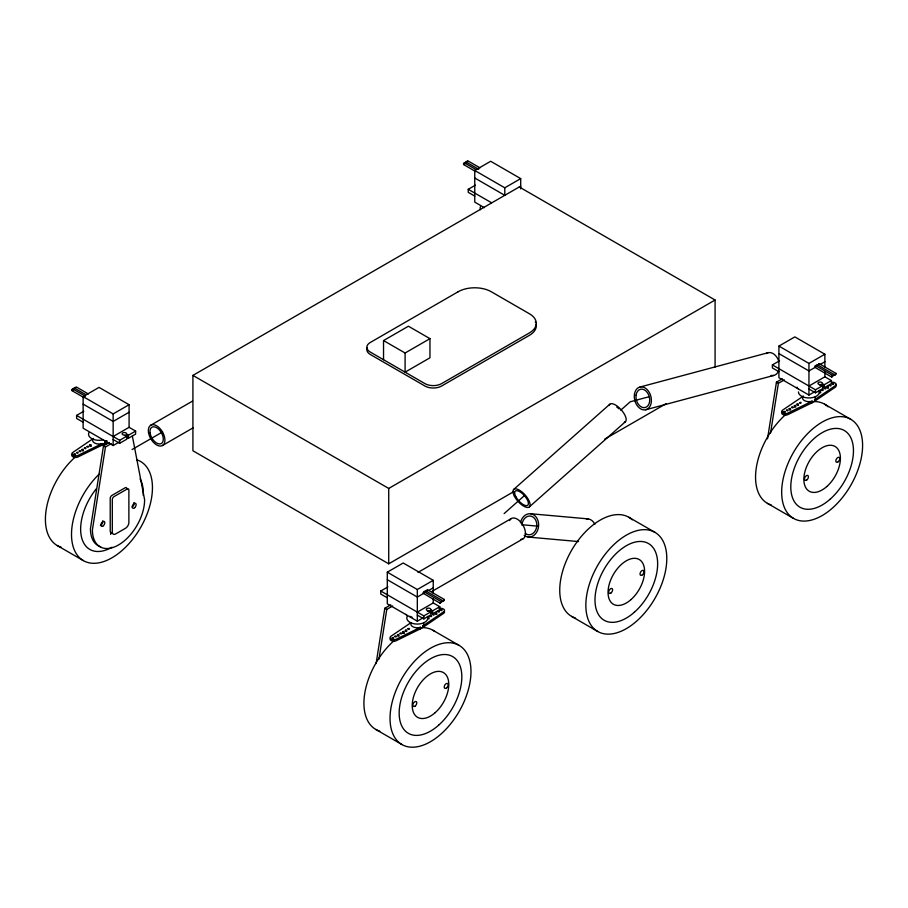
<?xml version="1.0" encoding="UTF-8"?>
<svg xmlns="http://www.w3.org/2000/svg" width="908" height="908" viewBox="0 0 908 908"><rect width="100%" height="100%" fill="white"/><g stroke="black" fill="none" stroke-linecap="round" stroke-linejoin="round"><path stroke-width="1.36" d="M73.73 389.044L74.013 388.442M74.933 388.59L76.238 386.956L88.36 393.959M75.296 388.136L75.784 387.421M465.361 162.941L465.94 162.214L465.94 162.986M468.074 161.613L467.109 161.056L466.303 163.031M425.954 591.619L427.396 589.701L444.375 599.496C444.137 602.413 441.447 599.632 440.13 603.218L422.958 593.14L423.911 591.471L424.728 592.515M109.425 442.434L103.489 445.862L90.437 528.762A36.922 21.315 -60 0 0 100.652 546.786M111.389 443.569L105.453 446.997L92.4 529.897A36.922 21.315 -60 0 0 118.505 544.97A36.922 21.315 -60 0 0 144.61 499.752L132.352 436.067M376.105 663.555L384.81 608.281L390.746 604.853M378.942 659.151L386.774 609.416L392.699 605.988M767.521 438.825L776.442 382.177L782.378 378.75M770.563 433.048L778.394 383.301L784.33 379.885M424.388 592.527L425.284 590.654L426.09 591.324M427.52 590.722L427.396 589.701M816.02 366.423L816.905 364.551L817.926 365.515M817.586 365.515L819.027 363.597L835.996 373.392C835.769 376.298 833.067 373.529 831.762 377.115L814.669 367.207L815.339 365.459L816.156 366.128M819.152 364.607L819.027 363.597M464.737 163.939L465.747 161.806L466.633 162.657M402.721 633.319L404.503 633.319M794.352 407.215L795.896 406.977M513.656 489.491L609.745 404.287M504.133 513.587L524.268 495.745M620.697 410.234L630.231 401.779L649.22 396.694M529.421 506.834L625.51 421.63M819.243 392.767L820.843 392.767M464.385 164.371C462.024 165.449 464.817 160.693 465.066 163.553M425.489 592.322L425.284 591.551M93.456 438.416L72.946 452.343A3.689 2.134 0 0 0 72.356 454.919L73.707 455.702A3.689 2.134 0 0 0 78.167 455.362L102.286 443.513L102.286 445.022L78.167 456.86A3.689 2.134 0 0 1 73.707 457.201L72.356 456.429A3.689 2.134 0 0 1 72.356 454.295M102.286 445.022L104.647 443.66L104.647 442.151L106.928 440.607M106.928 442.105L104.647 443.66A6.458 3.734 0 0 0 105.294 442.752M410.586 622.945L391.212 636.088A3.689 2.134 0 0 0 390.622 638.665L391.972 639.448A3.689 2.134 0 0 0 396.433 639.107L420.552 627.269L420.552 628.767L396.433 640.617A3.689 2.134 0 0 1 391.972 640.957L390.622 640.174A3.689 2.134 0 0 1 390.622 638.04M418.985 629.142A6.458 3.734 0 0 0 420.552 628.767L422.912 627.405L422.912 625.896L443.422 611.969A3.689 2.134 0 0 0 444.012 609.404L442.661 608.621A3.689 2.134 0 0 0 438.973 608.621M782.253 411.937A3.689 2.134 0 0 0 782.253 414.071L783.604 414.843A3.689 2.134 0 0 0 788.065 414.513L813.511 402.074L814.544 401.302L814.544 399.792L835.054 385.866A3.689 2.134 0 0 0 835.644 383.301L834.293 382.518A3.689 2.134 0 0 0 831.49 382.302M119.277 442.026L113.148 445.556L83.127 428.224L83.127 396.58L99.051 387.387L129.084 404.718L129.084 427.316L113.148 436.521M484.361 207.671L474.759 202.121L474.759 170.477L490.683 161.272L520.704 178.615L520.704 188.887M83.127 422.197L76.601 418.429L76.601 415.41L83.774 411.267M474.759 196.094L468.233 192.326L468.233 189.307L475.406 185.164M83.127 396.58L113.148 413.912L129.084 404.718M474.759 170.477L504.78 187.808L520.704 178.615M129.084 412.243L113.148 421.437L83.127 404.105M513.871 491.569L388.726 563.823L192.916 450.765L192.916 375.401L520.704 186.14M76.601 415.41L119.674 440.289L126.859 436.135L126.859 439.154L119.674 443.297L113.148 439.529M126.859 436.135L124.952 435.034A2.213 1.283 0 0 1 122.171 433.911A2.213 1.283 0 0 1 124.566 432.526A2.213 1.283 0 0 1 126.518 434.137L128.425 435.238L135.61 431.084L135.61 434.103L128.425 438.246L126.518 437.145M150.773 425.205L192.53 401.098M132.091 449.528L162.589 431.924M162.498 445.51L193.2 427.781M383.539 359.716L383.539 340.568L408.407 326.21L429.961 338.65L429.961 357.797L405.093 372.155L405.093 353.008L429.961 338.65M192.916 375.401L388.726 488.447L715.084 300.026L715.084 367.025M604.66 439.154L666.007 403.731M423.003 617.883L417.317 621.174L387.296 603.831L387.296 572.188L403.22 562.994L433.241 580.326L433.241 593.333M814.635 391.779L808.949 395.059L778.916 377.728L778.916 346.084L794.852 336.891L824.873 354.222L824.873 367.229M387.296 597.805L380.77 594.036L380.77 591.017L387.943 586.874M778.916 371.701L772.39 367.933L772.39 364.914L779.575 360.771M417.998 572.403L511.329 518.513M387.296 572.188L417.317 589.519L433.241 580.326M778.916 346.084L808.949 363.416L824.873 354.222M424.138 593.106L417.317 597.055L387.296 579.713M428.69 590.484L433.241 587.851M815.77 367.002L808.949 370.941L778.916 353.609M820.321 364.38L824.873 361.747M432.174 591.29L523.053 538.819M417.317 612.128L433.241 602.935L439.767 606.703L439.767 609.711L432.594 613.853L430.687 612.752L430.687 609.745A2.213 1.283 0 0 0 428.735 608.133A2.213 1.283 0 0 0 426.34 609.518A2.213 1.283 0 0 0 429.121 610.641L431.028 611.742L431.028 614.761L423.843 618.904L417.317 615.136M808.949 386.014L824.873 376.82L831.399 380.588L831.399 383.607L824.226 387.75L822.319 386.649L822.319 383.641A2.213 1.283 0 0 0 820.367 382.03A2.213 1.283 0 0 0 817.972 383.414A2.213 1.283 0 0 0 820.741 384.538L822.659 385.639L822.659 388.658L815.475 392.801L808.949 389.033M380.77 591.017L423.843 615.896L431.028 611.742M430.687 609.745L432.594 610.846L439.767 606.703M772.39 364.914L815.475 389.793L822.659 385.639M822.319 383.641L824.226 384.742L831.399 380.588M812.172 401.154L788.065 413.004A3.689 2.134 0 0 1 783.604 413.344L782.253 412.561A3.689 2.134 0 0 1 782.844 409.985L803.353 396.058A6.458 3.734 0 0 0 804.375 400.564A6.458 3.734 0 0 0 812.172 401.154L812.172 402.664A6.458 3.734 0 0 1 810.617 403.039M89.915 446.316L91.22 446.316M82.083 450.833L83.388 450.833M74.252 455.362L75.557 455.362M827.222 388.125L828.527 388.125M789.37 409.985L790.675 409.985M435.59 614.239L436.896 614.239M427.759 618.757L429.064 618.757M397.738 636.088L399.043 636.088M640.026 387.024L768.134 352.701M645.667 409.78A11.725 8.285 75 0 0 648.437 391.11A11.725 8.285 75 0 0 634.431 394.31A11.725 8.285 75 0 0 645.667 409.78L773.775 375.447M103.342 439.744L101.775 440.119A10.521 6.072 0 0 1 88.893 432.685M797.394 405.377L798.314 405.377M405.762 631.48L406.682 631.48M530.635 513.746L588.066 518.877M523.723 524.892L537.502 526.129M528.115 537.059L578.544 541.565M835.996 373.392C834.69 376.979 832 374.209 831.762 377.115M73.366 389.487L72.549 388.817L71.88 390.565L72.946 390.281L73.911 388.068L74.876 388.147M444.375 599.496C443.059 603.082 440.369 600.313 440.13 603.218M519.274 186.98L715.084 300.026M467.87 160.852L479.991 167.844M466.53 162.26L478.652 169.263M817.688 365.005L834.668 374.8M464.964 163.168L475.871 169.467M816.122 365.913L833.101 375.708M463.625 164.575L475.747 171.578M474.759 178.002L504.78 195.333L504.78 187.808M468.233 189.307L491.569 202.779M824.634 404.208L850.751 419.292A57.227 33.04 -60 0 1 832.602 507.935A57.227 33.04 -60 0 1 783.048 479.322A57.227 33.04 -60 0 1 850.751 419.292M776.442 382.177L778.394 383.301M767.408 503.338L793.513 518.411M383.539 340.568L405.093 353.008M628.824 517.265L654.929 532.338A57.227 33.04 -60 0 1 636.792 620.993A57.227 33.04 -60 0 1 587.226 592.379A57.227 33.04 -60 0 1 654.929 532.338M571.597 616.396L597.702 631.469M74.899 388.363L85.817 394.662M426.068 591.108L443.036 600.903M73.332 389.271L85.454 396.274M424.501 592.016L441.47 601.811M72.004 390.678L84.126 397.681M129.084 427.316L135.61 431.084M433.014 630.322L459.119 645.395A57.227 33.04 -60 0 1 440.982 734.05A57.227 33.04 -60 0 1 391.416 705.425A57.227 33.04 -60 0 1 459.119 645.395M103.489 445.862L105.453 446.997M384.81 608.281L386.774 609.416M57.249 545.549L83.366 560.622M375.776 729.442L401.892 744.515M824.873 371.338L824.873 376.82M824.226 384.742L824.226 387.75M815.475 389.793L815.475 392.801M808.949 363.416L808.949 395.059M433.241 598.815L433.241 602.935M432.594 610.846L432.594 613.853M423.843 615.896L423.843 618.904M417.317 589.519L417.317 621.174M388.726 488.447L388.726 563.823M128.425 435.238L128.425 438.246M126.518 434.137L126.518 436.146M119.674 440.289L119.674 443.297M113.148 413.912L113.148 445.556M110.674 531.906L110.674 534.426M367.241 347.923A11.725 6.765 0 0 0 370.271 354.461L424.989 386.048A11.725 6.765 0 0 0 441.56 386.048L529.432 335.324A23.449 13.541 0 0 0 536.185 324.428M535.289 321.818A23.449 13.541 0 0 1 535.686 322.68M778.667 370.816A11.725 8.285 75 0 1 771.028 375.435M766.136 353.564A11.725 8.285 75 0 1 778.837 361.486M609.143 405.479A11.725 4.79 48.4 0 1 620.97 409.519A11.725 4.79 48.4 0 1 624.375 422.22M616.782 407.079A9.421 3.848 48.4 0 1 617.236 407.397M617.678 407.737A9.421 3.848 48.4 0 1 618.132 408.101M618.575 408.486A9.421 3.848 48.4 0 1 619.029 408.884M520.432 522.792A11.725 9.25 -84.9 0 1 532.78 514.348A11.725 9.25 -84.9 0 1 537.57 530.42A11.725 9.25 -84.9 0 1 524.177 535.368M521.941 525.13A9.421 7.434 -84.9 0 1 531.18 516.187A9.421 7.434 -84.9 0 1 536.174 528.876A9.421 7.434 -84.9 0 1 525.199 533.416M586.25 518.888A11.725 9.25 -84.9 0 1 594.854 524.313M510.012 519.739A11.725 6.765 60 0 1 523.246 525.619A11.725 6.765 60 0 1 520.863 539.363M509.536 520.579A11.725 6.765 60 0 1 509.763 520.136M575.57 618.121A57.227 33.04 -60 0 1 571.597 550.305A57.227 33.04 -60 0 1 632.308 519.841M423.559 623.07A6.458 3.734 0 0 1 422.912 625.896M420.552 627.269A6.458 3.734 0 0 1 413.378 626.997A6.458 3.734 0 0 1 411.074 623.07M423.559 626.509A6.458 3.734 0 0 1 422.912 627.405L443.422 613.479A3.689 2.134 0 0 0 444.387 611.425M427.486 616.43A10.521 6.072 0 0 1 417.317 624.08A10.521 6.072 0 0 1 407.147 616.43M412.05 617.236A10.521 6.072 0 0 1 409.871 616.271M406.478 614.761A3.689 2.134 0 0 1 405.899 614.319M427.441 611.322A2.213 1.283 0 0 1 430.108 611.527M422.288 627.632A57.227 33.04 -60 0 1 434.819 631.503M379.76 731.178A57.227 33.04 -60 0 1 364.698 693.678A57.227 33.04 -60 0 1 393.924 640.787M815.191 396.966A6.458 3.734 0 0 1 814.544 399.792M815.191 400.405A6.458 3.734 0 0 1 814.544 401.302L835.054 387.375A3.689 2.134 0 0 0 835.644 384.799M819.107 390.326A10.521 6.072 0 0 1 810.322 397.92A10.521 6.072 0 0 1 798.427 391.893M798.109 388.658A3.689 2.134 0 0 1 797.031 387.149M819.595 385.083A2.213 1.283 0 0 1 821.74 385.412M822.387 386.32A2.213 1.283 0 0 1 822.319 386.649M813.92 401.529A57.227 33.04 -60 0 1 828.13 406.795M771.391 505.075A57.227 33.04 -60 0 1 756.33 467.575A57.227 33.04 -60 0 1 785.545 414.684M126.791 488.742A2.349 1.351 -60 0 0 125.134 487.778L111.877 495.439A2.349 1.351 -60 0 0 110.22 498.31L110.22 530.851A4.688 2.713 -60 0 0 112.263 533.212M133.907 502.544A2.769 1.6 -60 0 1 132.216 506.914M102.695 520.829A2.769 1.6 -60 0 1 102.354 523.383A2.769 1.6 -60 0 1 100.379 525.21M105.294 441.254A6.458 3.734 0 0 1 104.647 442.151M102.286 443.513A6.458 3.734 0 0 1 95.124 443.24A6.458 3.734 0 0 1 92.809 439.324M100.731 445.397A6.458 3.734 0 0 1 99.051 445.522M106.327 441.061A3.689 2.134 0 0 1 104.67 440.516M124.952 435.579A2.213 1.283 0 0 1 126.303 436.18M136.609 459.766A57.227 33.04 -60 0 1 138.663 530.783A57.227 33.04 -60 0 1 76.93 554.652A57.227 33.04 -60 0 1 98.972 474.316M61.233 547.274A57.227 33.04 -60 0 1 46.183 509.785A57.227 33.04 -60 0 1 75.398 456.894M103.762 443.74A57.227 33.04 -60 0 1 106.1 443.83M140.082 478.834A44.31 25.583 -60 0 1 143.237 495.371M111.979 547.229A44.31 25.583 -60 0 1 81.709 537.888A44.31 25.583 -60 0 1 96.316 488.765M480.514 209.725A10.521 6.072 0 0 1 480.514 206.581M72.175 389.827L72.89 389.305L72.175 389.827M463.806 163.724L464.521 163.202L463.806 163.724M440.312 602.367L441.016 601.845L440.312 602.367M441.878 601.459L442.525 600.88L441.878 601.459M443.445 600.551L444.148 600.04L443.445 600.551M831.944 376.264L832.647 375.742L831.944 376.264M833.51 375.356L834.214 374.834L833.51 375.356M835.076 374.448L835.723 373.869L835.076 374.448M74.013 454.091C75.364 456.247 76.59 452.502 74.013 454.091M76.624 452.581C77.975 454.738 79.2 450.992 76.624 452.581M79.234 451.072C80.585 453.228 81.811 449.494 79.234 451.072M81.845 449.562C83.195 451.73 84.421 447.984 81.845 449.562M84.455 448.064C85.806 450.22 87.032 446.475 84.455 448.064M87.066 446.554C88.405 448.711 89.586 444.977 87.066 446.554M89.676 445.045C91.027 447.201 92.253 443.456 89.676 445.045M392.279 637.836C393.618 639.992 394.855 636.247 392.279 637.836M394.889 636.326C396.229 638.494 397.466 634.749 394.889 636.326M397.5 634.828C398.839 636.985 400.076 633.239 397.5 634.828M400.11 633.319C401.461 635.475 402.687 631.73 400.11 633.319M402.721 631.809C404.071 633.966 405.297 630.22 402.721 631.809M405.331 630.3C406.682 632.456 407.908 628.711 405.331 630.3M407.942 628.79C409.292 630.947 410.518 627.212 407.942 628.79M427.52 617.485C428.871 619.642 430.097 615.908 427.52 617.485M430.131 615.976C431.482 618.144 432.707 614.398 430.131 615.976M432.741 614.478C434.092 616.634 435.318 612.889 432.741 614.478M435.352 612.968C436.464 615.068 438.167 611.606 435.443 612.843M437.962 611.459C439.313 613.615 440.55 609.87 437.962 611.459M440.573 609.949C441.924 612.106 443.161 608.36 440.573 609.949M783.899 411.733C785.25 413.889 786.487 410.144 783.899 411.733M786.521 410.223C787.633 412.323 789.29 408.884 786.612 410.098M789.131 408.714C790.471 410.881 791.708 407.136 789.131 408.714M791.742 407.215C793.081 409.372 794.318 405.626 791.742 407.215M794.352 405.706C795.692 407.862 796.929 404.117 794.352 405.706M796.963 404.196C798.302 406.353 799.539 402.607 796.963 404.196M799.573 402.687C800.913 404.843 802.15 401.098 799.573 402.687M819.152 391.382C820.503 393.539 821.729 389.793 819.152 391.382M821.763 389.873C823.113 392.029 824.339 388.295 821.763 389.873M824.373 388.374C825.724 390.531 826.95 386.785 824.373 388.374M826.984 386.865C828.334 389.021 829.56 385.276 826.984 386.865M829.594 385.355C830.945 387.512 832.171 383.766 829.594 385.355M832.205 383.846C833.555 386.002 834.781 382.257 832.205 383.846M458.143 291.752L370.271 342.486A11.725 6.765 0 0 0 370.271 352.054L424.989 383.641A11.725 6.765 0 0 0 441.56 383.641L529.432 332.907A23.449 13.541 0 0 0 529.432 313.771L491.307 291.752A23.449 13.541 0 0 0 458.143 291.752M127.222 488.992L113.965 496.642A2.349 1.351 -60 0 0 112.308 499.514L112.308 532.065A4.688 2.713 -60 0 0 115.622 533.972L125.565 528.229A4.688 2.713 -60 0 0 128.879 522.486L128.879 489.945A2.349 1.351 -60 0 0 127.222 488.992M636.077 395.116A9.421 6.662 75 0 0 645.111 407.544A9.421 6.662 75 0 0 647.336 392.54A9.421 6.662 75 0 0 636.077 395.116M514.382 496.199A11.725 4.79 48.4 0 0 529.182 507.039A11.725 4.79 48.4 0 0 521.056 491.239A11.725 4.79 48.4 0 0 514.382 496.199M515.778 496.585A9.421 3.848 48.4 0 0 527.684 505.302A9.421 3.848 48.4 0 0 521.147 492.601A9.421 3.848 48.4 0 0 515.778 496.585M631.049 599.552A25.844 14.925 -60 0 0 639.243 559.521A25.844 14.925 -60 0 0 608.666 586.636A25.844 14.925 -60 0 0 631.049 599.552M611.163 592.833A2.769 1.6 -60 0 0 612.037 588.554A2.769 1.6 -60 0 0 608.757 591.449A2.769 1.6 -60 0 0 611.163 592.833M642.489 574.753A2.769 1.6 -60 0 0 643.363 570.462A2.769 1.6 -60 0 0 640.095 573.368A2.769 1.6 -60 0 0 642.489 574.753M634.431 612.162A44.31 25.583 -60 0 0 648.471 543.529A44.31 25.583 -60 0 0 596.057 590.007A44.31 25.583 -60 0 0 634.431 612.162M435.227 712.61A25.844 14.925 -60 0 0 443.422 672.567A25.844 14.925 -60 0 0 412.845 699.682A25.844 14.925 -60 0 0 435.227 712.61M415.342 705.891A2.769 1.6 -60 0 0 416.227 701.6A2.769 1.6 -60 0 0 412.947 704.506A2.769 1.6 -60 0 0 415.342 705.891M446.679 687.799A2.769 1.6 -60 0 0 447.553 683.508A2.769 1.6 -60 0 0 444.273 686.414A2.769 1.6 -60 0 0 446.679 687.799M438.609 725.22A44.31 25.583 -60 0 0 452.661 656.586A44.31 25.583 -60 0 0 400.235 703.064A44.31 25.583 -60 0 0 438.609 725.22M826.859 486.506A25.844 14.925 -60 0 0 835.054 446.464A25.844 14.925 -60 0 0 804.477 473.579A25.844 14.925 -60 0 0 826.859 486.506M806.974 479.787A2.769 1.6 -60 0 0 807.848 475.497A2.769 1.6 -60 0 0 804.579 478.403A2.769 1.6 -60 0 0 806.974 479.787M838.3 461.695A2.769 1.6 -60 0 0 839.185 457.405A2.769 1.6 -60 0 0 835.905 460.311A2.769 1.6 -60 0 0 838.3 461.695M830.241 499.116A44.31 25.583 -60 0 0 844.281 430.483A44.31 25.583 -60 0 0 791.867 476.961A44.31 25.583 -60 0 0 830.241 499.116M148.503 432.537A11.725 6.765 60 0 0 162.101 445.714A11.725 6.765 60 0 0 159.297 427.838A11.725 6.765 60 0 0 148.503 432.537M150.092 433.082A9.421 5.437 60 0 0 161.022 443.683A9.421 5.437 60 0 0 158.775 429.314A9.421 5.437 60 0 0 150.092 433.082M103.342 525.766A2.769 1.6 -60 0 0 104.227 521.476A2.769 1.6 -60 0 0 100.947 524.381A2.769 1.6 -60 0 0 103.342 525.766M134.679 507.674A2.769 1.6 -60 0 0 135.553 503.384A2.769 1.6 -60 0 0 132.273 506.289A2.769 1.6 -60 0 0 134.679 507.674"/></g></svg>
